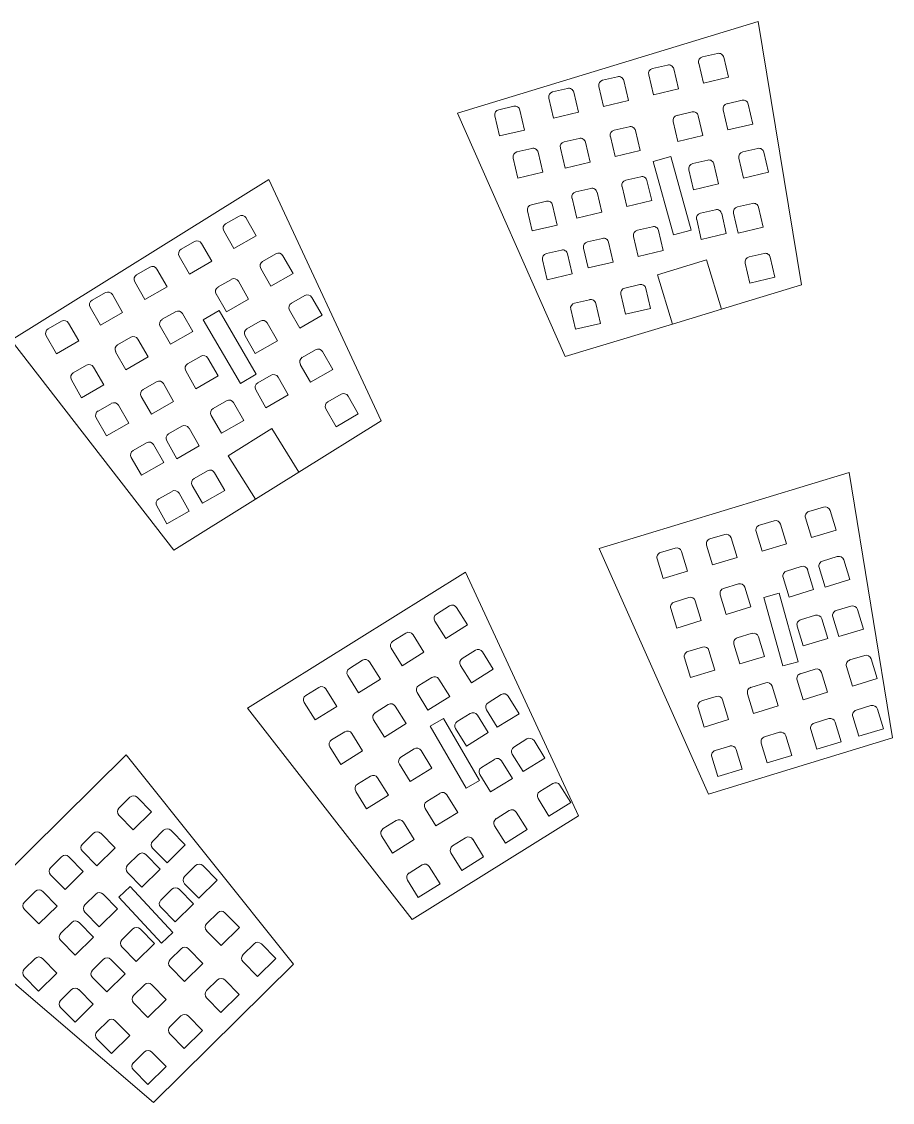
# Model space of a CAD drawing. Header units: millimetres. Extents: x -2091 to 2473, y -1360 to 1670.
# Drawn here: x 591.7 to 761.4, y 1440.1 to 1650.7 of the extents above; entities that cross this region are included whole.
import ezdxf

# ---------------------------------------------------------------- set-up
doc = ezdxf.new("R2010")
doc.units = ezdxf.units.MM

msp = doc.modelspace()

# ---------------------------------------------------------------- linework, layer by layer
at = {"color": 7, "linetype": 'Continuous', "lineweight": 15}
for p, q in [((676.64, 1632.83), (735.26, 1650.68)), ((735.26, 1650.68), (743.69, 1599.43)), ((724.41, 1643.8), (727.33, 1644.48)), ((724.57, 1638.7), (723.66, 1642.6)), ((728.53, 1643.73), (729.44, 1639.83)), ((714.83, 1636.43), (713.92, 1640.33)), ((714.67, 1641.53), (717.59, 1642.21)), ((718.79, 1641.46), (719.7, 1637.57)), ((705.09, 1634.16), (704.18, 1638.06)), ((704.93, 1639.26), (707.85, 1639.94)), ((709.05, 1639.19), (709.96, 1635.3)), ((729.44, 1639.83), (724.57, 1638.7)), ((695.19, 1636.99), (698.11, 1637.67)), ((699.31, 1636.93), (700.22, 1633.03)), ((719.7, 1637.57), (714.83, 1636.43)), ((684.71, 1633.52), (687.64, 1634.2)), ((695.35, 1631.9), (694.44, 1635.79)), ((709.96, 1635.3), (705.09, 1634.16)), ((729.19, 1634.69), (732.11, 1635.37)), ((733.31, 1634.62), (734.22, 1630.73)), ((697.67, 1585.42), (676.64, 1632.83)), ((684.87, 1628.42), (683.97, 1632.32)), ((688.84, 1633.45), (689.74, 1629.56)), ((700.22, 1633.03), (695.35, 1631.9)), ((719.45, 1632.42), (722.37, 1633.1)), ((723.57, 1632.35), (724.48, 1628.46)), ((729.35, 1629.59), (728.44, 1633.49)), ((707.2, 1629.52), (710.12, 1630.2)), ((719.61, 1627.33), (718.7, 1631.22)), ((734.22, 1630.73), (729.35, 1629.59)), ((689.74, 1629.56), (684.87, 1628.42)), ((697.46, 1627.25), (700.38, 1627.93)), ((707.36, 1624.42), (706.45, 1628.32)), ((711.32, 1629.45), (712.23, 1625.56)), ((724.48, 1628.46), (719.61, 1627.33)), ((688.25, 1625.3), (691.17, 1625.98)), ((697.62, 1622.16), (696.71, 1626.05)), ((701.58, 1627.19), (702.49, 1623.29)), ((712.23, 1625.56), (707.36, 1624.42)), ((732.24, 1625.29), (735.16, 1625.97)), ((688.41, 1620.2), (687.51, 1624.1)), ((692.37, 1625.23), (693.28, 1621.34)), ((702.49, 1623.29), (697.62, 1622.16)), ((714.76, 1623.44), (718.22, 1624.41)), ((718.77, 1609.11), (714.76, 1623.44)), ((718.22, 1624.41), (722.22, 1610.08)), ((722.5, 1623.02), (725.42, 1623.7)), ((732.4, 1620.19), (731.49, 1624.09)), ((736.36, 1625.22), (737.27, 1621.33)), ((693.28, 1621.34), (688.41, 1620.2)), ((722.66, 1617.92), (721.75, 1621.82)), ((726.62, 1622.95), (727.53, 1619.06)), ((737.27, 1621.33), (732.4, 1620.19)), ((589.69, 1588.61), (639.93, 1619.93)), ((639.93, 1619.93), (661.81, 1572.91)), ((709.47, 1619.78), (712.39, 1620.46)), ((713.59, 1619.72), (714.5, 1615.82)), ((699.73, 1617.51), (702.65, 1618.19)), ((703.85, 1617.45), (704.76, 1613.55)), ((709.63, 1614.69), (708.72, 1618.58)), ((727.53, 1619.06), (722.66, 1617.92)), ((691.08, 1615.01), (694, 1615.69)), ((695.2, 1614.94), (696.11, 1611.05)), ((699.89, 1612.42), (698.98, 1616.31)), ((714.5, 1615.82), (709.63, 1614.69)), ((731.21, 1614.58), (734.13, 1615.26)), ((631.5, 1611.3), (634.11, 1612.79)), ((691.24, 1609.91), (690.33, 1613.81)), ((704.76, 1613.55), (699.89, 1612.42)), ((724.01, 1613.36), (726.94, 1614.04)), ((728.14, 1613.29), (729.04, 1609.4)), ((731.37, 1609.48), (730.47, 1613.38)), ((735.33, 1614.51), (736.24, 1610.62)), ((635.47, 1612.42), (637.46, 1608.95)), ((696.11, 1611.05), (691.24, 1609.91)), ((711.73, 1610.04), (714.66, 1610.72)), ((724.17, 1608.26), (723.27, 1612.16)), ((633.12, 1606.47), (631.13, 1609.94)), ((637.46, 1608.95), (633.12, 1606.47)), ((711.89, 1604.95), (710.99, 1608.84)), ((715.86, 1609.98), (716.76, 1606.08)), ((722.22, 1610.08), (718.77, 1609.11)), ((729.04, 1609.4), (724.17, 1608.26)), ((736.24, 1610.62), (731.37, 1609.48)), ((622.83, 1606.33), (625.43, 1607.82)), ((626.79, 1607.45), (628.78, 1603.98)), ((702.15, 1602.68), (701.25, 1606.57)), ((701.99, 1607.77), (704.92, 1608.45)), ((706.12, 1607.71), (707.02, 1603.81)), ((624.44, 1601.5), (622.46, 1604.97)), ((638.7, 1603.95), (641.3, 1605.45)), ((642.67, 1605.07), (644.66, 1601.6)), ((693.99, 1605.49), (696.91, 1606.17)), ((698.11, 1605.43), (699.02, 1601.53)), ((716.76, 1606.08), (711.89, 1604.95)), ((733.48, 1604.84), (736.4, 1605.52)), ((737.6, 1604.77), (738.51, 1600.88)), ((614.15, 1601.36), (616.75, 1602.85)), ((618.12, 1602.48), (620.11, 1599.01)), ((628.78, 1603.98), (624.44, 1601.5)), ((640.32, 1599.12), (638.33, 1602.59)), ((694.15, 1600.4), (693.24, 1604.29)), ((707.02, 1603.81), (702.15, 1602.68)), ((715.64, 1601.34), (725.2, 1604.25)), ((725.2, 1604.25), (728.12, 1594.69)), ((733.64, 1599.74), (732.73, 1603.64)), ((630.02, 1598.98), (632.63, 1600.47)), ((644.66, 1601.6), (640.32, 1599.12)), ((699.02, 1601.53), (694.15, 1600.4)), ((718.55, 1591.77), (715.64, 1601.34)), ((738.51, 1600.88), (733.64, 1599.74)), ((615.77, 1596.52), (613.78, 1599.99)), ((620.11, 1599.01), (615.77, 1596.52)), ((633.99, 1600.1), (635.98, 1596.63)), ((709.24, 1598.76), (712.17, 1599.44)), ((713.37, 1598.69), (714.27, 1594.8)), ((743.69, 1599.43), (728.12, 1594.69)), ((605.47, 1596.39), (608.08, 1597.88)), ((609.44, 1597.51), (611.43, 1594.04)), ((631.64, 1594.15), (629.65, 1597.62)), ((635.98, 1596.63), (631.64, 1594.15)), ((644.32, 1595.83), (646.93, 1597.32)), ((648.29, 1596.95), (650.28, 1593.48)), ((699.47, 1595.83), (702.4, 1596.51)), ((709.4, 1593.66), (708.5, 1597.56)), ((607.09, 1591.55), (605.1, 1595.02)), ((611.43, 1594.04), (607.09, 1591.55)), ((619.12, 1592.68), (621.72, 1594.17)), ((627.15, 1592.59), (630.25, 1594.39)), ((630.25, 1594.39), (637.46, 1582)), ((645.94, 1590.99), (643.95, 1594.46)), ((699.63, 1590.74), (698.73, 1594.63)), ((703.6, 1595.77), (704.5, 1591.87)), ((714.27, 1594.8), (709.4, 1593.66)), ((728.12, 1594.69), (718.55, 1591.77)), ((596.93, 1590.81), (599.53, 1592.31)), ((600.89, 1591.93), (602.88, 1588.46)), ((623.09, 1593.8), (625.08, 1590.33)), ((634.37, 1580.21), (627.15, 1592.59)), ((635.65, 1590.85), (638.25, 1592.35)), ((639.61, 1591.97), (641.6, 1588.5)), ((650.28, 1593.48), (645.94, 1590.99)), ((718.55, 1591.77), (697.67, 1585.42)), ((704.5, 1591.87), (699.63, 1590.74)), ((620.74, 1587.85), (618.75, 1591.32)), ((625.08, 1590.33), (620.74, 1587.85)), ((621.43, 1547.73), (589.69, 1588.61)), ((598.55, 1585.98), (596.56, 1589.45)), ((602.88, 1588.46), (598.55, 1585.98)), ((610.45, 1587.71), (613.05, 1589.2)), ((614.41, 1588.83), (616.4, 1585.36)), ((637.26, 1586.02), (635.28, 1589.49)), ((641.6, 1588.5), (637.26, 1586.02)), ((612.06, 1582.87), (610.07, 1586.35)), ((624.09, 1584.01), (626.7, 1585.5)), ((646.42, 1585.27), (649.02, 1586.76)), ((650.39, 1586.39), (652.37, 1582.92)), ((601.81, 1582.24), (604.41, 1583.74)), ((605.78, 1583.37), (607.77, 1579.89)), ((616.4, 1585.36), (612.06, 1582.87)), ((628.06, 1585.13), (630.05, 1581.66)), ((648.04, 1580.44), (646.05, 1583.91)), ((625.71, 1579.17), (623.72, 1582.64)), ((630.05, 1581.66), (625.71, 1579.17)), ((637.46, 1582), (634.37, 1580.21)), ((637.74, 1580.3), (640.34, 1581.79)), ((641.71, 1581.42), (643.7, 1577.95)), ((652.37, 1582.92), (648.04, 1580.44)), ((603.43, 1577.41), (601.44, 1580.88)), ((607.77, 1579.89), (603.43, 1577.41)), ((615.42, 1579.03), (618.02, 1580.53)), ((619.39, 1580.15), (621.37, 1576.68)), ((617.04, 1574.2), (615.05, 1577.67)), ((639.36, 1575.47), (637.37, 1578.94)), ((643.7, 1577.95), (639.36, 1575.47)), ((651.39, 1576.6), (653.99, 1578.09)), ((655.36, 1577.72), (657.35, 1574.25)), ((606.65, 1574.82), (609.25, 1576.31)), ((610.62, 1575.94), (612.61, 1572.47)), ((621.37, 1576.68), (617.04, 1574.2)), ((629.07, 1575.33), (631.67, 1576.82)), ((633.03, 1576.45), (635.02, 1572.98)), ((653.01, 1571.76), (651.02, 1575.23)), ((608.27, 1569.99), (606.28, 1573.46)), ((630.68, 1570.49), (628.7, 1573.96)), ((635.02, 1572.98), (630.68, 1570.49)), ((661.81, 1572.91), (645.78, 1562.91)), ((657.35, 1574.25), (653.01, 1571.76)), ((612.61, 1572.47), (608.27, 1569.99)), ((620.39, 1570.36), (622.99, 1571.85)), ((624.36, 1571.48), (626.35, 1568.01)), ((632, 1566.1), (640.49, 1571.4)), ((640.49, 1571.4), (645.78, 1562.91)), ((613.49, 1567.15), (616.09, 1568.64)), ((622.01, 1565.52), (620.02, 1568.99)), ((617.45, 1568.27), (619.44, 1564.8)), ((626.35, 1568.01), (622.01, 1565.52)), ((615.1, 1562.31), (613.11, 1565.78)), ((619.44, 1564.8), (615.1, 1562.31)), ((637.29, 1557.62), (632, 1566.1)), ((625.36, 1561.68), (627.96, 1563.17)), ((629.33, 1562.8), (631.32, 1559.33)), ((645.78, 1562.91), (637.29, 1557.62)), ((752.97, 1562.86), (704.3, 1548.04)), ((752.97, 1562.86), (761.4, 1511.12)), ((626.98, 1556.85), (624.99, 1560.32)), ((618.45, 1557.68), (621.06, 1559.17)), ((622.42, 1558.8), (624.41, 1555.33)), ((631.32, 1559.33), (626.98, 1556.85)), ((620.07, 1552.85), (618.08, 1556.32)), ((637.29, 1557.62), (621.43, 1547.73)), ((745.14, 1555.23), (748.01, 1556.11)), ((624.41, 1555.33), (620.07, 1552.85)), ((745.64, 1550.16), (744.47, 1553.99)), ((749.26, 1555.44), (750.42, 1551.62)), ((735.5, 1552.57), (738.37, 1553.45)), ((739.62, 1552.78), (740.78, 1548.95)), ((725.86, 1549.91), (728.73, 1550.78)), ((729.98, 1550.12), (731.14, 1546.29)), ((736, 1547.5), (734.84, 1551.32)), ((750.42, 1551.62), (745.64, 1550.16)), ((725.59, 1500.21), (704.3, 1548.04)), ((716.22, 1547.25), (719.09, 1548.12)), ((726.36, 1544.84), (725.2, 1548.66)), ((740.78, 1548.95), (736, 1547.5)), ((716.72, 1542.17), (715.56, 1546)), ((720.34, 1547.46), (721.51, 1543.63)), ((731.14, 1546.29), (726.36, 1544.84)), ((747.8, 1545.59), (750.67, 1546.47)), ((751.92, 1545.8), (753.08, 1541.98)), ((678.22, 1543.42), (635.76, 1516.95)), ((678.22, 1543.42), (700.25, 1495.93)), ((721.51, 1543.63), (716.72, 1542.17)), ((740.78, 1543.65), (743.65, 1544.53)), ((744.89, 1543.86), (746.06, 1540.03)), ((748.3, 1540.52), (747.14, 1544.35)), ((741.28, 1538.58), (740.11, 1542.4)), ((753.08, 1541.98), (748.3, 1540.52)), ((728.52, 1540.27), (731.39, 1541.14)), ((732.64, 1540.48), (733.81, 1536.65)), ((736.36, 1538.52), (739.37, 1539.36)), ((739.37, 1539.36), (743.01, 1525.99)), ((746.06, 1540.03), (741.28, 1538.58)), ((718.88, 1537.61), (721.75, 1538.48)), ((723, 1537.82), (724.17, 1533.99)), ((729.02, 1535.2), (727.86, 1539.02)), ((740.05, 1525.17), (736.36, 1538.52)), ((672.57, 1535.27), (675.12, 1536.86)), ((676.5, 1536.54), (678.61, 1533.14)), ((719.38, 1532.53), (718.22, 1536.36)), ((733.81, 1536.65), (729.02, 1535.2)), ((743.52, 1534.15), (746.39, 1535.02)), ((750.46, 1535.95), (753.33, 1536.83)), ((754.58, 1536.16), (755.75, 1532.34)), ((674.37, 1530.5), (672.25, 1533.89)), ((678.61, 1533.14), (674.37, 1530.5)), ((724.17, 1533.99), (719.38, 1532.53)), ((744.02, 1529.07), (742.85, 1532.9)), ((747.64, 1534.36), (748.8, 1530.53)), ((750.96, 1530.88), (749.8, 1534.71)), ((664.09, 1529.98), (666.63, 1531.57)), ((668.01, 1531.25), (670.13, 1527.85)), ((731.19, 1530.63), (734.06, 1531.51)), ((735.3, 1530.84), (736.47, 1527.01)), ((755.75, 1532.34), (750.96, 1530.88)), ((665.88, 1525.21), (663.77, 1528.6)), ((721.55, 1527.97), (724.42, 1528.84)), ((731.68, 1525.56), (730.52, 1529.38)), ((748.8, 1530.53), (744.02, 1529.07)), ((670.13, 1527.85), (665.88, 1525.21)), ((677.6, 1526.63), (680.15, 1528.21)), ((681.53, 1527.89), (683.64, 1524.5)), ((722.05, 1522.89), (720.88, 1526.72)), ((725.66, 1528.18), (726.83, 1524.35)), ((736.47, 1527.01), (731.68, 1525.56)), ((753.13, 1526.32), (756, 1527.19)), ((757.24, 1526.52), (758.41, 1522.7)), ((655.6, 1524.69), (658.15, 1526.28)), ((659.52, 1525.96), (661.64, 1522.56)), ((679.4, 1521.85), (677.28, 1525.25)), ((683.64, 1524.5), (679.4, 1521.85)), ((726.83, 1524.35), (722.05, 1522.89)), ((743.01, 1525.99), (740.05, 1525.17)), ((743.49, 1523.65), (746.36, 1524.53)), ((753.63, 1521.24), (752.46, 1525.07)), ((657.4, 1519.92), (655.28, 1523.31)), ((661.64, 1522.56), (657.4, 1519.92)), ((669.12, 1521.34), (671.66, 1522.92)), ((673.04, 1522.6), (675.16, 1519.21)), ((743.99, 1518.58), (742.82, 1522.41)), ((747.6, 1523.86), (748.77, 1520.04)), ((758.41, 1522.7), (753.63, 1521.24)), ((647.12, 1519.4), (649.66, 1520.98)), ((651.04, 1520.67), (653.16, 1517.27)), ((733.85, 1520.99), (736.72, 1521.87)), ((737.96, 1521.2), (739.13, 1517.37)), ((648.91, 1514.63), (646.8, 1518.02)), ((670.91, 1516.56), (668.8, 1519.96)), ((675.16, 1519.21), (670.91, 1516.56)), ((682.63, 1517.98), (685.18, 1519.57)), ((686.55, 1519.25), (688.67, 1515.86)), ((724.21, 1518.33), (727.08, 1519.2)), ((728.33, 1518.54), (729.49, 1514.71)), ((734.35, 1515.92), (733.18, 1519.74)), ((748.77, 1520.04), (743.99, 1518.58)), ((667.84, 1475.73), (635.76, 1516.95)), ((653.16, 1517.27), (648.91, 1514.63)), ((660.63, 1516.04), (663.18, 1517.63)), ((664.55, 1517.31), (666.67, 1513.92)), ((684.43, 1513.21), (682.31, 1516.6)), ((724.71, 1513.26), (723.54, 1517.08)), ((739.13, 1517.37), (734.35, 1515.92)), ((754.36, 1516.55), (757.23, 1517.42)), ((758.48, 1516.76), (759.64, 1512.93)), ((662.43, 1511.27), (660.31, 1514.67)), ((666.67, 1513.92), (662.43, 1511.27)), ((671.34, 1513.41), (673.93, 1514.91)), ((673.93, 1514.91), (680.94, 1502.86)), ((676.61, 1514.32), (679.16, 1515.91)), ((680.54, 1515.59), (682.65, 1512.19)), ((688.67, 1515.86), (684.43, 1513.21)), ((729.49, 1514.71), (724.71, 1513.26)), ((746.15, 1514.01), (749.02, 1514.89)), ((750.27, 1514.22), (751.43, 1510.4)), ((754.86, 1511.48), (753.7, 1515.3)), ((652.14, 1510.75), (654.69, 1512.34)), ((656.07, 1512.02), (658.18, 1508.63)), ((678.35, 1501.36), (671.34, 1513.41)), ((678.41, 1509.55), (676.29, 1512.94)), ((682.65, 1512.19), (678.41, 1509.55)), ((736.51, 1511.35), (739.38, 1512.23)), ((746.65, 1508.94), (745.48, 1512.77)), ((759.64, 1512.93), (754.86, 1511.48)), ((687.66, 1509.34), (690.21, 1510.93)), ((691.58, 1510.61), (693.7, 1507.21)), ((725.59, 1500.21), (761.4, 1511.12)), ((737.01, 1506.28), (735.84, 1510.1)), ((740.63, 1511.56), (741.79, 1507.73)), ((751.43, 1510.4), (746.65, 1508.94)), ((612.14, 1507.84), (577.81, 1474.03)), ((612.14, 1507.84), (644.74, 1467.04)), ((653.94, 1505.98), (651.82, 1509.38)), ((658.18, 1508.63), (653.94, 1505.98)), ((665.66, 1507.4), (668.2, 1508.99)), ((669.58, 1508.67), (671.7, 1505.27)), ((689.46, 1504.57), (687.34, 1507.96)), ((726.87, 1508.69), (729.74, 1509.56)), ((730.99, 1508.9), (732.15, 1505.07)), ((741.79, 1507.73), (737.01, 1506.28)), ((667.46, 1502.63), (665.34, 1506.02)), ((681.33, 1505.38), (683.88, 1506.96)), ((685.25, 1506.65), (687.37, 1503.25)), ((693.7, 1507.21), (689.46, 1504.57)), ((727.37, 1503.62), (726.2, 1507.44)), ((657.17, 1502.11), (659.72, 1503.7)), ((661.1, 1503.38), (663.21, 1499.98)), ((671.7, 1505.27), (667.46, 1502.63)), ((683.13, 1500.61), (681.01, 1504)), ((732.15, 1505.07), (727.37, 1503.62)), ((680.94, 1502.86), (678.35, 1501.36)), ((687.37, 1503.25), (683.13, 1500.61)), ((692.69, 1500.69), (695.23, 1502.28)), ((696.61, 1501.96), (698.73, 1498.57)), ((610.72, 1497.48), (612.86, 1499.59)), ((614.27, 1499.58), (617.08, 1496.73)), ((658.97, 1497.34), (656.85, 1500.73)), ((663.21, 1499.98), (658.97, 1497.34)), ((670.69, 1498.76), (673.23, 1500.34)), ((674.61, 1500.03), (676.73, 1496.63)), ((694.49, 1495.92), (692.37, 1499.32)), ((672.48, 1493.99), (670.37, 1497.38)), ((684.2, 1495.4), (686.75, 1496.99)), ((698.73, 1498.57), (694.49, 1495.92)), ((613.51, 1493.22), (610.71, 1496.07)), ((617.08, 1496.73), (613.51, 1493.22)), ((662.2, 1493.47), (664.75, 1495.05)), ((667.84, 1475.73), (700.25, 1495.93)), ((676.73, 1496.63), (672.48, 1493.99)), ((688.13, 1496.67), (690.24, 1493.28)), ((617.29, 1491.05), (619.42, 1493.15)), ((620.84, 1493.14), (623.64, 1490.29)), ((666.13, 1494.73), (668.24, 1491.34)), ((686, 1490.63), (683.88, 1494.03)), ((690.24, 1493.28), (686, 1490.63)), ((603.59, 1490.46), (605.73, 1492.57)), ((607.15, 1492.56), (609.95, 1489.71)), ((664, 1488.7), (661.88, 1492.09)), ((668.24, 1491.34), (664, 1488.7)), ((675.72, 1490.11), (678.26, 1491.7)), ((679.64, 1491.38), (681.76, 1487.99)), ((606.39, 1486.2), (603.58, 1489.05)), ((609.95, 1489.71), (606.39, 1486.2)), ((620.08, 1486.78), (617.28, 1489.63)), ((623.64, 1490.29), (620.08, 1486.78)), ((677.51, 1485.34), (675.4, 1488.74)), ((597.41, 1485.89), (599.55, 1487.99)), ((600.97, 1487.98), (603.77, 1485.13)), ((612.38, 1486.32), (614.52, 1488.43)), ((615.94, 1488.42), (618.74, 1485.57)), ((681.76, 1487.99), (677.51, 1485.34)), ((600.21, 1481.62), (597.4, 1484.47)), ((603.77, 1485.13), (600.21, 1481.62)), ((615.18, 1482.06), (612.37, 1484.91)), ((618.74, 1485.57), (615.18, 1482.06)), ((623.5, 1484.16), (625.63, 1486.26)), ((627.05, 1486.25), (629.85, 1483.4)), ((667.23, 1484.82), (669.78, 1486.41)), ((671.15, 1486.09), (673.27, 1482.7)), ((626.29, 1479.89), (623.49, 1482.74)), ((629.85, 1483.4), (626.29, 1479.89)), ((669.03, 1480.05), (666.91, 1483.45)), ((673.27, 1482.7), (669.03, 1480.05)), ((592.3, 1479.15), (594.43, 1481.25)), ((595.85, 1481.24), (598.66, 1478.39)), ((604.09, 1478.6), (606.23, 1480.71)), ((607.64, 1480.7), (610.45, 1477.85)), ((610.7, 1480.13), (612.9, 1482.17)), ((619.03, 1471.16), (610.7, 1480.13)), ((612.9, 1482.17), (621.23, 1473.2)), ((618.87, 1479.56), (621.01, 1481.66)), ((622.42, 1481.65), (625.23, 1478.8)), ((598.66, 1478.39), (595.09, 1474.89)), ((621.67, 1475.29), (618.86, 1478.14)), ((625.23, 1478.8), (621.67, 1475.29)), ((595.09, 1474.89), (592.29, 1477.74)), ((606.89, 1474.34), (604.08, 1477.19)), ((610.45, 1477.85), (606.89, 1474.34)), ((627.82, 1474.99), (629.95, 1477.09)), ((631.37, 1477.08), (634.17, 1474.23)), ((617.43, 1440.13), (577.81, 1474.03)), ((599.39, 1473.08), (601.52, 1475.19)), ((602.94, 1475.18), (605.75, 1472.33)), ((611.29, 1471.83), (613.43, 1473.93)), ((614.84, 1473.92), (617.65, 1471.07)), ((634.17, 1474.23), (630.61, 1470.72)), ((605.75, 1472.33), (602.18, 1468.82)), ((621.23, 1473.2), (619.03, 1471.16)), ((630.61, 1470.72), (627.8, 1473.57)), ((602.18, 1468.82), (599.38, 1471.67)), ((614.08, 1467.57), (611.28, 1470.42)), ((617.65, 1471.07), (614.08, 1467.57)), ((620.69, 1467.97), (622.83, 1470.08)), ((624.24, 1470.07), (627.05, 1467.22)), ((634.9, 1468.92), (637.04, 1471.03)), ((638.46, 1471.02), (641.26, 1468.17)), ((592.26, 1466.07), (594.4, 1468.17)), ((595.81, 1468.16), (598.62, 1465.31)), ((605.56, 1465.91), (607.7, 1468.01)), ((609.11, 1468), (611.92, 1465.15)), ((637.7, 1464.66), (634.89, 1467.51)), ((641.26, 1468.17), (637.7, 1464.66)), ((617.43, 1440.13), (644.74, 1467.04)), ((623.49, 1463.71), (620.68, 1466.56)), ((627.05, 1467.22), (623.49, 1463.71)), ((595.06, 1461.8), (592.25, 1464.65)), ((598.62, 1465.31), (595.06, 1461.8)), ((608.35, 1461.64), (605.55, 1464.49)), ((611.92, 1465.15), (608.35, 1461.64)), ((627.78, 1461.91), (629.92, 1464.01)), ((631.33, 1464), (634.14, 1461.15)), ((599.35, 1460), (601.49, 1462.11)), ((602.9, 1462.1), (605.71, 1459.25)), ((613.57, 1460.95), (615.7, 1463.06)), ((617.12, 1463.05), (619.92, 1460.2)), ((605.71, 1459.25), (602.15, 1455.74)), ((616.36, 1456.69), (613.56, 1459.54)), ((619.92, 1460.2), (616.36, 1456.69)), ((630.58, 1457.64), (627.77, 1460.49)), ((634.14, 1461.15), (630.58, 1457.64)), ((602.15, 1455.74), (599.34, 1458.59)), ((620.66, 1454.89), (622.79, 1456.99)), ((624.21, 1456.98), (627.01, 1454.13)), ((606.44, 1453.94), (608.58, 1456.04)), ((609.99, 1456.03), (612.8, 1453.18)), ((612.8, 1453.18), (609.24, 1449.67)), ((623.45, 1450.62), (620.65, 1453.47)), ((627.01, 1454.13), (623.45, 1450.62)), ((609.24, 1449.67), (606.43, 1452.52)), ((613.53, 1447.87), (615.67, 1449.98)), ((617.08, 1449.96), (619.89, 1447.12)), ((616.33, 1443.61), (613.52, 1446.46)), ((619.89, 1447.12), (616.33, 1443.61))]:
    msp.add_line(p, q, dxfattribs=at)
for centre, start, end in [((727.56, 1643.5), 13.1115, 103.1115), ((717.82, 1641.24), 13.1115, 103.1115), ((724.63, 1642.82), 103.1115, 193.1115), ((714.89, 1640.55), 103.1115, 193.1115), ((705.16, 1638.29), 103.1115, 193.1115), ((708.08, 1638.97), 13.1115, 103.1115), ((695.42, 1636.02), 103.1115, 193.1115), ((698.34, 1636.7), 13.1115, 103.1115), ((687.86, 1633.23), 13.1115, 103.1115), ((729.41, 1633.72), 103.1115, 193.1115), ((732.34, 1634.4), 13.1115, 103.1115), ((684.94, 1632.55), 103.1115, 193.1115), ((719.68, 1631.45), 103.1115, 193.1115), ((722.6, 1632.13), 13.1115, 103.1115), ((710.35, 1629.23), 13.1115, 103.1115), ((700.61, 1626.96), 13.1115, 103.1115), ((707.42, 1628.55), 103.1115, 193.1115), ((691.4, 1625.01), 13.1115, 103.1115), ((697.68, 1626.28), 103.1115, 193.1115), ((735.39, 1625), 13.1115, 103.1115), ((688.48, 1624.33), 103.1115, 193.1115), ((725.65, 1622.73), 13.1115, 103.1115), ((732.47, 1624.31), 103.1115, 193.1115), ((722.73, 1622.05), 103.1115, 193.1115), ((709.69, 1618.81), 103.1115, 193.1115), ((712.61, 1619.49), 13.1115, 103.1115), ((699.95, 1616.54), 103.1115, 193.1115), ((702.87, 1617.22), 13.1115, 103.1115), ((691.31, 1614.04), 103.1115, 193.1115), ((694.23, 1614.72), 13.1115, 103.1115), ((734.36, 1614.29), 13.1115, 103.1115), ((634.6, 1611.93), 29.815, 119.815), ((724.24, 1612.38), 103.1115, 193.1115), ((727.16, 1613.06), 13.1115, 103.1115), ((731.44, 1613.61), 103.1115, 193.1115), ((632, 1610.43), 119.815, 209.815), ((714.88, 1609.75), 13.1115, 103.1115), ((711.96, 1609.07), 103.1115, 193.1115), ((625.93, 1606.95), 29.815, 119.815), ((702.22, 1606.8), 103.1115, 193.1115), ((705.14, 1607.48), 13.1115, 103.1115), ((623.32, 1605.46), 119.815, 209.815), ((641.8, 1604.58), 29.815, 119.815), ((694.22, 1604.52), 103.1115, 193.1115), ((697.14, 1605.2), 13.1115, 103.1115), ((733.71, 1603.87), 103.1115, 193.1115), ((736.63, 1604.55), 13.1115, 103.1115), ((617.25, 1601.98), 29.815, 119.815), ((639.2, 1603.09), 119.815, 209.815), ((614.65, 1600.49), 119.815, 209.815), ((633.12, 1599.61), 29.815, 119.815), ((630.52, 1598.11), 119.815, 209.815), ((709.47, 1597.78), 103.1115, 193.1115), ((712.39, 1598.47), 13.1115, 103.1115), ((605.97, 1595.52), 119.815, 209.815), ((608.57, 1597.01), 29.815, 119.815), ((647.42, 1596.45), 29.815, 119.815), ((702.62, 1595.54), 13.1115, 103.1115), ((622.22, 1593.31), 29.815, 119.815), ((644.82, 1594.96), 119.815, 209.815), ((699.7, 1594.86), 103.1115, 193.1115), ((600.03, 1591.44), 29.815, 119.815), ((619.62, 1591.81), 119.815, 209.815), ((638.75, 1591.48), 29.815, 119.815), ((597.42, 1589.95), 119.815, 209.815), ((636.14, 1589.99), 119.815, 209.815), ((610.94, 1586.84), 119.815, 209.815), ((613.55, 1588.33), 29.815, 119.815), ((627.19, 1584.63), 29.815, 119.815), ((649.52, 1585.9), 29.815, 119.815), ((604.91, 1582.87), 29.815, 119.815), ((624.59, 1583.14), 119.815, 209.815), ((646.92, 1584.41), 119.815, 209.815), ((602.31, 1581.38), 119.815, 209.815), ((640.84, 1580.93), 29.815, 119.815), ((618.52, 1579.66), 29.815, 119.815), ((638.24, 1579.43), 119.815, 209.815), ((615.91, 1578.17), 119.815, 209.815), ((654.49, 1577.22), 29.815, 119.815), ((609.75, 1575.45), 29.815, 119.815), ((629.56, 1574.46), 119.815, 209.815), ((632.17, 1575.95), 29.815, 119.815), ((651.89, 1575.73), 119.815, 209.815), ((607.15, 1573.96), 119.815, 209.815), ((623.49, 1570.98), 29.815, 119.815), ((616.59, 1567.77), 29.815, 119.815), ((620.89, 1569.49), 119.815, 209.815), ((613.98, 1566.28), 119.815, 209.815), ((628.46, 1562.3), 29.815, 119.815), ((625.86, 1560.81), 119.815, 209.815), ((621.55, 1558.31), 29.815, 119.815), ((618.95, 1556.82), 119.815, 209.815), ((748.3, 1555.15), 16.9352, 106.9352), ((745.43, 1554.28), 106.9352, 196.9352), ((735.79, 1551.61), 106.9352, 196.9352), ((738.66, 1552.49), 16.9352, 106.9352), ((726.15, 1548.95), 106.9352, 196.9352), ((729.02, 1549.83), 16.9352, 106.9352), ((719.38, 1547.17), 16.9352, 106.9352), ((716.51, 1546.29), 106.9352, 196.9352), ((748.09, 1544.64), 106.9352, 196.9352), ((750.96, 1545.51), 16.9352, 106.9352), ((741.07, 1542.69), 106.9352, 196.9352), ((743.94, 1543.57), 16.9352, 106.9352), ((731.68, 1540.19), 16.9352, 106.9352), ((728.81, 1539.31), 106.9352, 196.9352), ((675.65, 1536.01), 31.9408, 121.9408), ((719.18, 1536.65), 106.9352, 196.9352), ((722.05, 1537.53), 16.9352, 106.9352), ((673.1, 1534.42), 121.9408, 211.9408), ((746.68, 1534.06), 16.9352, 106.9352), ((750.75, 1535), 106.9352, 196.9352), ((753.62, 1535.87), 16.9352, 106.9352), ((743.81, 1533.19), 106.9352, 196.9352), ((667.16, 1530.72), 31.9408, 121.9408), ((734.35, 1530.55), 16.9352, 106.9352), ((664.62, 1529.13), 121.9408, 211.9408), ((724.71, 1527.89), 16.9352, 106.9352), ((731.48, 1529.67), 106.9352, 196.9352), ((678.13, 1525.78), 121.9408, 211.9408), ((680.68, 1527.36), 31.9408, 121.9408), ((721.84, 1527.01), 106.9352, 196.9352), ((756.29, 1526.23), 16.9352, 106.9352), ((656.13, 1523.84), 121.9408, 211.9408), ((658.68, 1525.43), 31.9408, 121.9408), ((746.65, 1523.57), 16.9352, 106.9352), ((753.42, 1525.36), 106.9352, 196.9352), ((672.19, 1522.07), 31.9408, 121.9408), ((743.78, 1522.7), 106.9352, 196.9352), ((650.19, 1520.14), 31.9408, 121.9408), ((669.65, 1520.49), 121.9408, 211.9408), ((734.14, 1520.04), 106.9352, 196.9352), ((737.01, 1520.91), 16.9352, 106.9352), ((647.64, 1518.55), 121.9408, 211.9408), ((685.71, 1518.72), 31.9408, 121.9408), ((724.5, 1517.37), 106.9352, 196.9352), ((727.37, 1518.25), 16.9352, 106.9352), ((661.16, 1515.2), 121.9408, 211.9408), ((663.71, 1516.78), 31.9408, 121.9408), ((679.69, 1515.06), 31.9408, 121.9408), ((683.16, 1517.13), 121.9408, 211.9408), ((754.65, 1515.59), 106.9352, 196.9352), ((757.52, 1516.47), 16.9352, 106.9352), ((677.14, 1513.47), 121.9408, 211.9408), ((746.44, 1513.06), 106.9352, 196.9352), ((749.31, 1513.93), 16.9352, 106.9352), ((655.22, 1511.49), 31.9408, 121.9408), ((739.67, 1511.27), 16.9352, 106.9352), ((652.67, 1509.91), 121.9408, 211.9408), ((690.73, 1510.08), 31.9408, 121.9408), ((730.03, 1508.61), 16.9352, 106.9352), ((736.8, 1510.4), 106.9352, 196.9352), ((668.73, 1508.14), 31.9408, 121.9408), ((688.19, 1508.49), 121.9408, 211.9408), ((727.16, 1507.73), 106.9352, 196.9352), ((666.19, 1506.55), 121.9408, 211.9408), ((684.41, 1506.12), 31.9408, 121.9408), ((660.25, 1502.85), 31.9408, 121.9408), ((681.86, 1504.53), 121.9408, 211.9408), ((657.7, 1501.26), 121.9408, 211.9408), ((695.76, 1501.43), 31.9408, 121.9408), ((613.56, 1498.87), 44.5665, 134.5665), ((673.76, 1499.5), 31.9408, 121.9408), ((693.22, 1499.85), 121.9408, 211.9408), ((611.42, 1496.77), 134.5665, 224.5665), ((671.22, 1497.91), 121.9408, 211.9408), ((687.28, 1496.14), 31.9408, 121.9408), ((665.28, 1494.21), 31.9408, 121.9408), ((684.73, 1494.56), 121.9408, 211.9408), ((606.43, 1491.86), 44.5665, 134.5665), ((620.12, 1492.44), 44.5665, 134.5665), ((662.73, 1492.62), 121.9408, 211.9408), ((617.99, 1490.33), 134.5665, 224.5665), ((678.79, 1490.85), 31.9408, 121.9408), ((604.3, 1489.75), 134.5665, 224.5665), ((615.22, 1487.72), 44.5665, 134.5665), ((676.25, 1489.27), 121.9408, 211.9408), ((600.25, 1487.28), 44.5665, 134.5665), ((626.33, 1485.55), 44.5665, 134.5665), ((670.31, 1485.56), 31.9408, 121.9408), ((598.12, 1485.17), 134.5665, 224.5665), ((613.09, 1485.61), 134.5665, 224.5665), ((667.76, 1483.98), 121.9408, 211.9408), ((624.2, 1483.44), 134.5665, 224.5665), ((595.14, 1480.54), 44.5665, 134.5665), ((606.93, 1480), 44.5665, 134.5665), ((621.71, 1480.95), 44.5665, 134.5665), ((593, 1478.44), 134.5665, 224.5665), ((604.79, 1477.89), 134.5665, 224.5665), ((619.57, 1478.85), 134.5665, 224.5665), ((630.65, 1476.38), 44.5665, 134.5665), ((602.23, 1474.48), 44.5665, 134.5665), ((614.13, 1473.22), 44.5665, 134.5665), ((628.52, 1474.28), 134.5665, 224.5665), ((600.09, 1472.37), 134.5665, 224.5665), ((611.99, 1471.12), 134.5665, 224.5665), ((623.53, 1469.36), 44.5665, 134.5665), ((637.74, 1470.32), 44.5665, 134.5665), ((595.1, 1467.46), 44.5665, 134.5665), ((608.4, 1467.3), 44.5665, 134.5665), ((621.39, 1467.26), 134.5665, 224.5665), ((635.61, 1468.21), 134.5665, 224.5665), ((592.96, 1465.35), 134.5665, 224.5665), ((606.26, 1465.19), 134.5665, 224.5665), ((616.41, 1462.35), 44.5665, 134.5665), ((630.62, 1463.3), 44.5665, 134.5665), ((602.19, 1461.39), 44.5665, 134.5665), ((628.48, 1461.19), 134.5665, 224.5665), ((600.05, 1459.29), 134.5665, 224.5665), ((614.27, 1460.24), 134.5665, 224.5665), ((623.5, 1456.28), 44.5665, 134.5665), ((609.28, 1455.33), 44.5665, 134.5665), ((621.36, 1454.18), 134.5665, 224.5665), ((607.14, 1453.22), 134.5665, 224.5665), ((616.37, 1449.26), 44.5665, 134.5665), ((614.23, 1447.16), 134.5665, 224.5665)]:
    msp.add_arc(centre, 1, start, end, dxfattribs=at)

doc.saveas('drawing.dxf')
